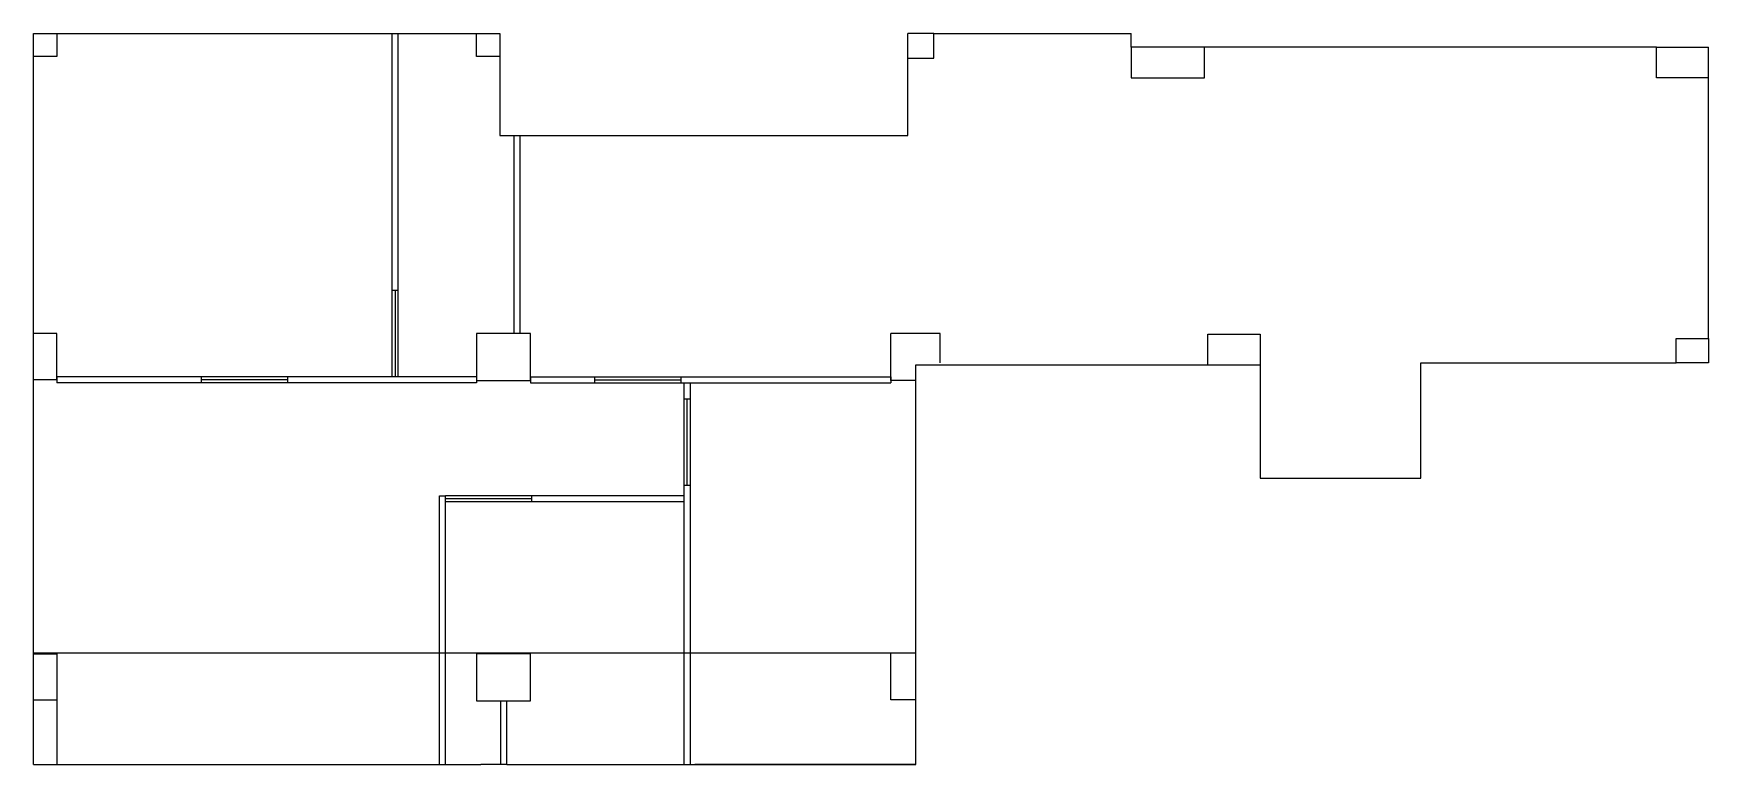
# Model space of a CAD drawing. Header units: metres. Extents: x 1770 to 2101, y 1850 to 1943.
# Drawn here: x 2018.4 to 2101.4, y 1906.4 to 1942.6 of the extents above; entities that cross this region are included whole.
import ezdxf

# ---------------------------------------------------------------- set-up
doc = ezdxf.new("R2010")
doc.units = ezdxf.units.M
doc.layers.add('CEILING TILES', color=30, linetype='Continuous')

msp = doc.modelspace()

# ---------------------------------------------------------------- linework, layer by layer
for p, q in [((2018.387, 1941.465), (2018.387, 1942.605)), ((2018.387, 1942.605), (2019.547, 1942.605)), ((2019.547, 1942.605), (2019.547, 1941.465)), ((2019.547, 1942.605), (2040.547, 1942.605)), ((2036.167, 1929.865), (2036.167, 1942.605)), ((2036.467, 1929.865), (2036.467, 1942.605)), ((2040.347, 1941.465), (2040.347, 1942.605)), ((2040.547, 1942.605), (2041.507, 1942.605)), ((2041.507, 1942.605), (2041.507, 1941.465)), ((2063.007, 1942.605), (2061.727, 1942.605)), ((2061.727, 1941.265), (2061.727, 1942.605)), ((2063.007, 1941.385), (2063.007, 1942.605)), ((2063.007, 1942.605), (2072.787, 1942.605)), ((2072.787, 1941.925), (2072.787, 1942.605)), ((2076.427, 1941.925), (2072.787, 1941.925)), ((2072.787, 1941.925), (2072.787, 1940.405)), ((2098.827, 1941.925), (2076.427, 1941.925)), ((2076.427, 1940.405), (2076.427, 1941.925)), ((2098.827, 1940.405), (2098.827, 1941.925)), ((2098.827, 1941.925), (2101.407, 1941.925)), ((2101.407, 1940.405), (2101.407, 1941.925)), ((2018.387, 1927.625), (2018.387, 1941.465)), ((2019.547, 1941.465), (2018.387, 1941.465)), ((2041.507, 1941.465), (2040.347, 1941.465)), ((2041.507, 1941.465), (2041.507, 1941.325)), ((2041.507, 1941.325), (2041.507, 1938.325)), ((2061.727, 1941.265), (2061.727, 1941.385)), ((2061.727, 1941.385), (2063.007, 1941.385)), ((2061.727, 1938.245), (2061.727, 1941.265)), ((2072.787, 1940.405), (2076.427, 1940.405)), ((2101.407, 1940.405), (2098.827, 1940.405)), ((2101.407, 1936.825), (2101.407, 1940.405)), ((2041.507, 1938.325), (2041.507, 1937.545)), ((2061.727, 1937.545), (2061.727, 1938.245)), ((2041.507, 1937.545), (2042.687, 1937.545)), ((2042.187, 1937.545), (2042.187, 1927.725)), ((2042.487, 1937.545), (2042.487, 1927.725)), ((2042.687, 1937.545), (2060.927, 1937.545)), ((2060.927, 1937.545), (2061.727, 1937.545)), ((2101.407, 1927.485), (2101.407, 1936.825)), ((2036.167, 1925.585), (2036.167, 1929.865)), ((2036.467, 1929.865), (2036.167, 1929.865)), ((2036.317, 1929.865), (2036.317, 1925.585)), ((2036.467, 1925.585), (2036.467, 1929.865)), ((2019.547, 1927.725), (2018.387, 1927.725)), ((2019.547, 1925.445), (2019.547, 1927.725)), ((2040.347, 1927.725), (2040.347, 1925.405)), ((2043.027, 1927.725), (2040.347, 1927.725)), ((2043.027, 1925.405), (2043.027, 1927.725)), ((2060.887, 1925.405), (2060.887, 1927.725)), ((2063.327, 1927.725), (2060.887, 1927.725)), ((2063.327, 1926.285), (2063.327, 1927.725)), ((2018.387, 1925.345), (2018.387, 1927.625)), ((2076.587, 1926.185), (2076.587, 1927.705)), ((2076.587, 1927.705), (2079.187, 1927.705)), ((2079.187, 1927.705), (2079.187, 1920.565)), ((2099.807, 1926.285), (2099.807, 1927.485)), ((2099.807, 1927.485), (2101.407, 1927.485)), ((2101.407, 1927.485), (2101.407, 1926.285)), ((2062.127, 1925.305), (2062.127, 1926.185)), ((2062.127, 1926.185), (2063.327, 1926.185)), ((2063.327, 1926.185), (2076.587, 1926.185)), ((2076.587, 1926.185), (2079.187, 1926.185)), ((2087.147, 1920.565), (2087.147, 1926.285)), ((2087.147, 1926.285), (2093.807, 1926.285)), ((2093.807, 1926.285), (2099.807, 1926.285)), ((2101.407, 1926.285), (2099.807, 1926.285)), ((2018.387, 1925.445), (2019.547, 1925.445)), ((2018.387, 1911.845), (2018.387, 1925.345)), ((2026.707, 1925.585), (2019.547, 1925.585)), ((2019.547, 1925.585), (2019.547, 1925.285)), ((2026.707, 1925.285), (2019.547, 1925.285)), ((2030.987, 1925.585), (2026.707, 1925.585)), ((2026.707, 1925.285), (2026.707, 1925.585)), ((2030.987, 1925.435), (2026.707, 1925.435)), ((2030.987, 1925.285), (2026.707, 1925.285)), ((2030.987, 1925.285), (2030.987, 1925.585)), ((2040.347, 1925.585), (2030.987, 1925.585)), ((2040.347, 1925.285), (2030.987, 1925.285)), ((2040.347, 1925.405), (2043.027, 1925.405)), ((2040.347, 1925.405), (2040.347, 1925.285)), ((2043.027, 1925.585), (2046.187, 1925.585)), ((2043.027, 1925.585), (2043.027, 1925.285)), ((2043.027, 1925.285), (2046.187, 1925.285)), ((2046.187, 1925.585), (2046.187, 1925.285)), ((2046.187, 1925.585), (2050.467, 1925.585)), ((2046.187, 1925.435), (2050.467, 1925.435)), ((2046.187, 1925.285), (2050.467, 1925.285)), ((2050.467, 1925.585), (2050.467, 1925.285)), ((2050.467, 1925.585), (2060.887, 1925.585)), ((2050.467, 1925.285), (2060.887, 1925.285)), ((2050.627, 1925.285), (2050.627, 1924.485)), ((2050.927, 1925.285), (2050.927, 1924.485)), ((2060.887, 1925.585), (2060.887, 1925.285)), ((2062.127, 1925.405), (2060.887, 1925.405)), ((2062.127, 1911.885), (2062.127, 1925.305)), ((2050.627, 1924.485), (2050.927, 1924.485)), ((2050.627, 1924.485), (2050.627, 1920.205)), ((2050.777, 1924.485), (2050.777, 1920.205)), ((2050.927, 1924.485), (2050.927, 1920.205)), ((2079.187, 1920.565), (2087.147, 1920.565)), ((2038.507, 1906.365), (2038.507, 1919.685)), ((2038.507, 1919.685), (2038.807, 1919.685)), ((2038.807, 1906.365), (2038.807, 1919.685)), ((2050.627, 1919.685), (2038.807, 1919.685)), ((2043.087, 1919.535), (2038.807, 1919.535)), ((2043.087, 1919.385), (2043.087, 1919.685)), ((2050.627, 1920.205), (2050.927, 1920.205)), ((2050.627, 1920.205), (2050.627, 1906.365)), ((2050.927, 1920.205), (2050.927, 1906.365)), ((2050.627, 1919.385), (2038.807, 1919.385)), ((2018.387, 1909.565), (2018.387, 1911.845)), ((2018.387, 1911.845), (2019.547, 1911.845)), ((2019.547, 1911.845), (2019.547, 1906.365)), ((2040.347, 1911.845), (2040.347, 1909.525)), ((2043.027, 1911.845), (2040.347, 1911.845)), ((2043.027, 1909.525), (2043.027, 1911.845)), ((2060.887, 1909.565), (2060.887, 1911.885)), ((2062.127, 1911.885), (2060.887, 1911.885)), ((2062.127, 1909.565), (2062.127, 1911.885)), ((2018.387, 1906.365), (2018.387, 1909.565)), ((2018.387, 1909.565), (2019.547, 1909.565)), ((2040.347, 1909.525), (2043.027, 1909.525)), ((2041.547, 1906.365), (2041.547, 1909.525)), ((2041.847, 1906.365), (2041.847, 1909.525)), ((2062.127, 1909.565), (2060.887, 1909.565)), ((2062.127, 1906.365), (2062.127, 1909.565)), ((2018.387, 1906.365), (2027.527, 1906.365)), ((2027.527, 1906.365), (2031.167, 1906.365)), ((2031.167, 1906.365), (2040.567, 1906.365)), ((2041.847, 1906.365), (2040.567, 1906.365)), ((2041.847, 1906.365), (2052.947, 1906.365)), ((2062.127, 1906.365), (2051.167, 1906.365)), ((2052.947, 1906.365), (2056.567, 1906.365)), ((2056.567, 1906.365), (2062.127, 1906.365))]:
    msp.add_line(p, q)
at = {"layer": 'CEILING TILES'}
msp.add_line((2062.127, 1911.885), (2018.387, 1911.885), dxfattribs=at)

doc.saveas('drawing.dxf')
